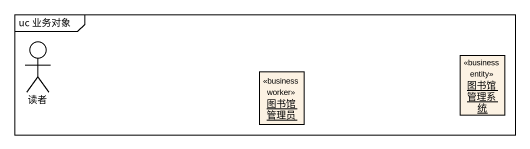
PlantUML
@startuml
mainframe uc 业务对象
allowmixing
hide circle
hide empty members
actor 读者
object 图书馆管理系统 <<business entity>>
object 图书馆管理员 <<business worker>>
@enduml
